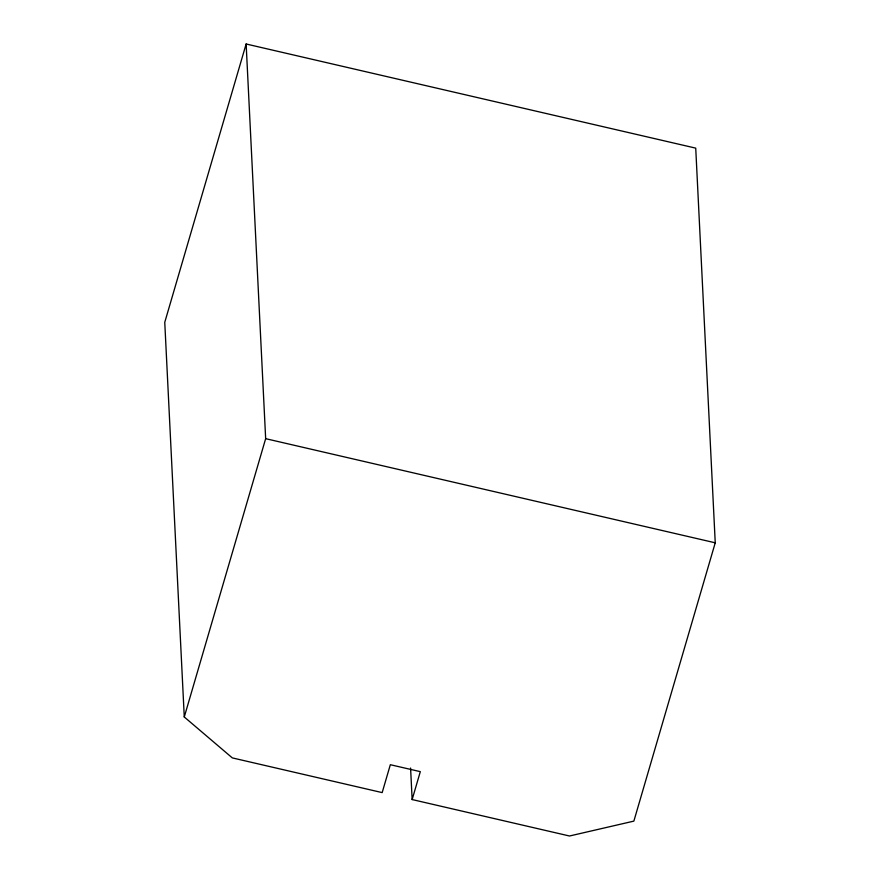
<?xml version="1.0" encoding="UTF-8"?>
<svg xmlns="http://www.w3.org/2000/svg" width="880" height="880" viewBox="0 0 880 880"><rect width="100%" height="100%" fill="white"/><g stroke="black" fill="none" stroke-linecap="round" stroke-linejoin="round"><path stroke-width="1.32" d="M246.136 44L164.758 322.311L184.272 716.98L232.32 757.9L382.173 792.605L390.335 764.709L420.31 771.65L412.148 799.557L569.503 836L633.864 821.117L715.242 542.806L695.728 148.137L246.136 44L265.661 438.669L184.272 716.98M265.661 438.669L715.242 542.806M410.586 768.031L412.148 799.557"/></g></svg>
